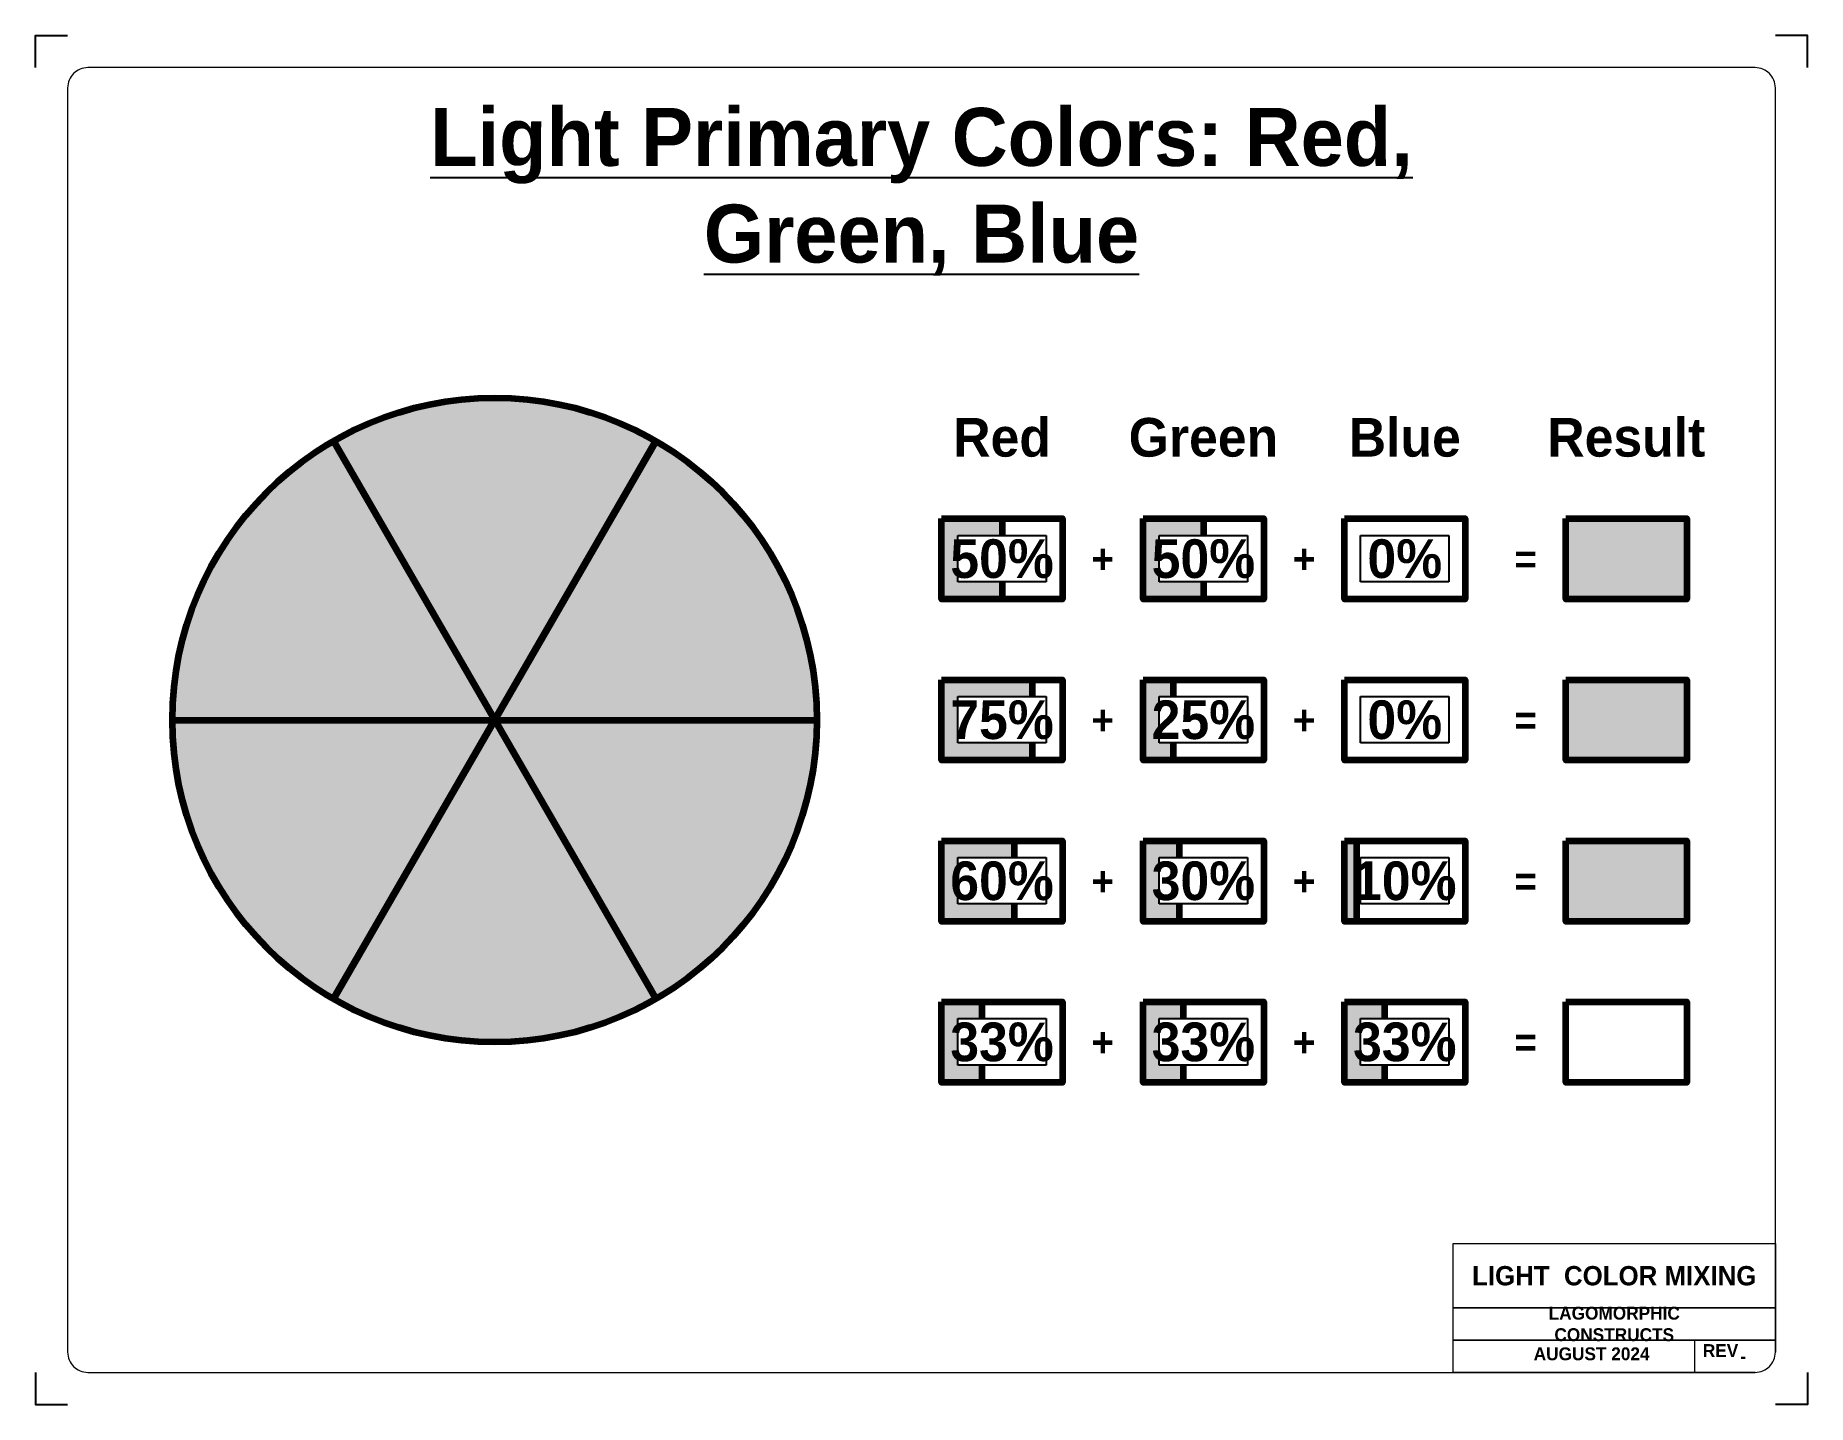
# Paper-space layout 'light-color' of a CAD drawing. Header units: inches. Extents: x 0 to 11, y 0 to 8.5.
import ezdxf
from ezdxf.enums import TextEntityAlignment as Align

# ---------------------------------------------------------------- set-up
doc = ezdxf.new("R2010")
doc.units = ezdxf.units.IN
doc.header["$MEASUREMENT"] = 0
for name, color, linetype in [('C-LITE-AMBR', 2, 'Continuous'), ('C-LITE-BLU_', 5, 'Continuous'), ('C-LITE-CYA_', 4, 'Continuous'), ('C-LITE-GRN_', 3, 'Continuous'), ('C-LITE-MAG_', 6, 'Continuous'), ('C-LITE-ORG_', 30, 'Continuous'), ('C-LITE-RED_', 1, 'Continuous'), ('C-LITE-YORG', 31, 'Continuous'), ('C-PGMT-BLU_', 152, 'Continuous'), ('G-ANNO-TEXT', 7, 'Continuous'), ('G-ANNO-TITL', 7, 'Continuous'), ('G-TBLK-TEXT', 7, 'Continuous')]:
    doc.layers.add(name, color=color, linetype=linetype)
for name, color, linetype, lineweight in [('G-OUTL-LITE', 8, 'Continuous', 100), ('G-OUTL-WIDE', 7, 'Continuous', 100), ('G-TBLK', 7, 'Continuous', 15)]:
    doc.layers.add(name, color=color, linetype=linetype, lineweight=lineweight)
doc.layers.add('G-TBLK-NPLT', color=7, linetype='Continuous', plot=False)
doc.styles.add('slide-title', font='cityb___.ttf', dxfattribs={"height": 0.36})
doc.styles.add('TEXT 0.08', font='cityb___.ttf', dxfattribs={"height": 0.08})
doc.styles.add('TEXT 0.12', font='cityb___.ttf', dxfattribs={"height": 0.12})
doc.styles.add('TEXT 0.18', font='cityb___.ttf', dxfattribs={"height": 0.18})
doc.styles.add('TEXT 0.24', font='cityb___.ttf', dxfattribs={"height": 0.24})

# ---------------------------------------------------------------- blocks, each defined once
blk = doc.blocks.new('title-block-11x8.5')
blk.add_lwpolyline([(0.325, 0.2), (10.675, 0.2, 0.414214), (10.8, 0.325), (10.8, 8.175, 0.414214), (10.675, 8.3), (0.325, 8.3, 0.414214), (0.2, 8.175), (0.2, 0.325, 0.414214)], format="xyb", close=True)
for points in [[(8.8, 1), (10.8, 1), (10.8, 0.6), (8.8, 0.6)], [(8.8, 0.6), (10.8, 0.6), (10.8, 0.4), (8.8, 0.4)]]:
    blk.add_lwpolyline(points, close=True)
for points in [[(10.675, 0.2), (8.8, 0.2), (8.8, 0.4), (10.8, 0.4), (10.8, 0.325)], [(10.3, 0.2), (10.3, 0.4)]]:
    blk.add_lwpolyline(points)
at = {"layer": 'G-TBLK-NPLT'}
for points in [[(0, 8.3), (0, 8.5), (0.2, 8.5)], [(11, 8.3), (11, 8.5), (10.8, 8.5)], [(0, 0.2), (0, 0), (0.2, 0)], [(11, 0.2), (11, 0), (10.8, 0)]]:
    blk.add_lwpolyline(points, dxfattribs=at)
at = {"style": 'TEXT 0.08'}
blk.add_attdef('rev', text='', height=0.08, dxfattribs=at).set_placement((10.6, 0.3), align=Align.MIDDLE_CENTER)
at = {"layer": 'G-TBLK-TEXT', "char_height": 0.08, "style": 'TEXT 0.08'}
for s, width, insert, attachment_point in [('LAGOMORPHIC CONSTRUCTS', 1.175, (9.8, 0.5), 5), ('REV', 0.08, (10.35, 0.375), 1)]:
    blk.add_mtext_dynamic_manual_height_columns(s, width=width, gutter_width=0.3, heights=[0], dxfattribs=dict(at, insert=insert, attachment_point=attachment_point))
at = {"layer": 'G-TBLK-TEXT'}
for tag, height, style, p in [('DWG-TITLE', 0.12, 'TEXT 0.12', (9.8, 0.8)), ('DATE', 0.08, 'TEXT 0.08', (9.55, 0.3))]:
    blk.add_attdef(tag, text='', height=height, dxfattribs=dict(at, style=style)).set_placement(p, align=Align.MIDDLE_CENTER)
blk = doc.blocks.new('color-wheel-segment')
h = blk.add_hatch(color=0)
h.dxf.hatch_style = 1
h.paths.add_polyline_path([(1, 1.732, 0.267949), (-1, 1.732), (0, 0)])
blk = doc.blocks.new('color-wheel-light')
at = {"layer": 'G-OUTL-WIDE'}
for p, q in [((-1, 1.732), (1, -1.732)), ((-1, -1.732), (1, 1.732)), ((1, 1.732), (-1, -1.732)), ((-2, 0), (2, 0))]:
    blk.add_line(p, q, dxfattribs=at)
blk.add_circle((0, 0), 2, dxfattribs=at)
at = {"layer": 'C-LITE-AMBR', "rotation": 300.0000000000001}
blk.add_blockref('color-wheel-segment', (0, 0), dxfattribs=at)
at = {"layer": 'C-LITE-CYA_', "rotation": 180}
blk.add_blockref('color-wheel-segment', (0, 0), dxfattribs=at)
at = {"layer": 'C-LITE-GRN_', "rotation": 240}
blk.add_blockref('color-wheel-segment', (0, 0), dxfattribs=at)
at = {"layer": 'C-LITE-MAG_', "rotation": 60.00000000000005}
blk.add_blockref('color-wheel-segment', (0, 0), dxfattribs=at)
at = {"layer": 'C-LITE-RED_'}
blk.add_blockref('color-wheel-segment', (0, 0), dxfattribs=at)
at = {"layer": 'C-PGMT-BLU_', "rotation": 120}
blk.add_blockref('color-wheel-segment', (0, 0), dxfattribs=at)
blk = doc.blocks.new('color-block-100')
h = blk.add_hatch(color=0)
h.dxf.hatch_style = 1
h.paths.add_polyline_path([(0, 0.5), (0, 0), (0.75, 0), (0.75, 0.5)])
at = {"layer": 'G-OUTL-WIDE'}
blk.add_lwpolyline([(0, 0.5), (0.75, 0.5), (0.75, 0), (0, 0)], close=True, dxfattribs=at)
blk = doc.blocks.new('color-clock-50')
h = blk.add_hatch(color=0)
h.dxf.hatch_style = 1
h.paths.add_polyline_path([(0, 0.5), (0.375, 0.5), (0.375, 0), (0, 0)])
at = {"layer": 'G-OUTL-WIDE'}
blk.add_lwpolyline([(0, 0.5), (0.375, 0.5), (0.375, 0), (0, 0)], close=True, dxfattribs=at)
blk = doc.blocks.new('color-block-25')
h = blk.add_hatch(color=0)
h.dxf.hatch_style = 1
h.paths.add_polyline_path([(0.1875, 0), (0.1875, 0.5), (0, 0.5), (0, 0)])
at = {"layer": 'G-OUTL-WIDE'}
blk.add_lwpolyline([(0, 0.5), (0.1875, 0.5), (0.1875, 0), (0, 0)], close=True, dxfattribs=at)
blk = doc.blocks.new('color-clock-33')
h = blk.add_hatch(color=0)
h.dxf.hatch_style = 1
h.paths.add_polyline_path([(0, 0), (0.25, 0), (0.25, 0.5), (0, 0.5)])
at = {"layer": 'G-OUTL-WIDE'}
blk.add_lwpolyline([(0, 0.5), (0.25, 0.5), (0.25, 0), (0, 0)], close=True, dxfattribs=at)
blk = doc.blocks.new('color-clock-75')
h = blk.add_hatch(color=0)
h.dxf.hatch_style = 1
h.paths.add_polyline_path([(0, 0.5), (0.5625, 0.5), (0.5625, 0), (0, 0)])
at = {"layer": 'G-OUTL-WIDE'}
blk.add_lwpolyline([(0, 0.5), (0.5625, 0.5), (0.5625, 0), (0, 0)], close=True, dxfattribs=at)

psp = doc.layouts.new('light-color')

# ---------------------------------------------------------------- hatches: boundary and pattern name
at = {"layer": 'C-LITE-BLU_'}
h = psp.add_hatch(color=256, dxfattribs=at)
h.dxf.hatch_style = 1
h.paths.add_polyline_path([(8.125, 3.5), (8.2, 3.5), (8.2, 3), (8.125, 3)])
at = {"layer": 'C-LITE-GRN_'}
h = psp.add_hatch(color=256, dxfattribs=at)
h.dxf.hatch_style = 1
h.paths.add_polyline_path([(6.875, 3.5), (7.1, 3.5), (7.1, 3), (6.875, 3)])
at = {"layer": 'C-LITE-RED_'}
h = psp.add_hatch(color=256, dxfattribs=at)
h.dxf.hatch_style = 1
h.paths.add_polyline_path([(6.075, 3), (6.075, 3.5), (5.625, 3.5), (5.625, 3)])

# ---------------------------------------------------------------- linework, layer by layer
at = {"layer": 'G-OUTL-LITE'}
for points in [[(5.625, 5.5), (6.375, 5.5), (6.375, 5), (5.625, 5)], [(6.875, 5.5), (7.625, 5.5), (7.625, 5), (6.875, 5)], [(8.125, 5.5), (8.875, 5.5), (8.875, 5), (8.125, 5)], [(5.625, 4.5), (6.375, 4.5), (6.375, 4), (5.625, 4)], [(6.875, 4.5), (7.625, 4.5), (7.625, 4), (6.875, 4)], [(8.125, 4.5), (8.875, 4.5), (8.875, 4), (8.125, 4)], [(5.625, 3.5), (6.375, 3.5), (6.375, 3), (5.625, 3)], [(6.875, 3.5), (7.625, 3.5), (7.625, 3), (6.875, 3)], [(8.125, 3.5), (8.875, 3.5), (8.875, 3), (8.125, 3)], [(5.625, 2.5), (6.375, 2.5), (6.375, 2), (5.625, 2)], [(6.875, 2.5), (7.625, 2.5), (7.625, 2), (6.875, 2)], [(8.125, 2.5), (8.875, 2.5), (8.875, 2), (8.125, 2)]]:
    psp.add_lwpolyline(points, close=True, dxfattribs=at)
at = {"layer": 'G-OUTL-WIDE'}
for points in [[(5.625, 3.5), (6.075, 3.5), (6.075, 3), (5.625, 3)], [(6.875, 3.5), (7.1, 3.5), (7.1, 3), (6.875, 3)], [(9.5, 2.5), (10.25, 2.5), (10.25, 2), (9.5, 2)]]:
    psp.add_lwpolyline(points, close=True, dxfattribs=at)

# ---------------------------------------------------------------- block references
at = {"layer": 'C-LITE-AMBR'}
psp.add_blockref('color-block-100', (9.5, 5), dxfattribs=at)
at = {"layer": 'C-LITE-BLU_'}
psp.add_blockref('color-clock-33', (8.125, 2), dxfattribs=at)
at = {"layer": 'C-LITE-GRN_'}
for name, p in [('color-clock-50', (6.875, 5)), ('color-block-25', (6.875, 4)), ('color-clock-33', (6.875, 2))]:
    psp.add_blockref(name, p, dxfattribs=at)
at = {"layer": 'C-LITE-ORG_'}
psp.add_blockref('color-block-100', (9.5, 4), dxfattribs=at)
at = {"layer": 'C-LITE-RED_'}
for name, p in [('color-clock-50', (5.625, 5)), ('color-clock-75', (5.625, 4)), ('color-clock-33', (5.625, 2))]:
    psp.add_blockref(name, p, dxfattribs=at)
at = {"layer": 'C-LITE-YORG'}
psp.add_blockref('color-block-100', (9.5, 3), dxfattribs=at)
at = {"layer": 'G-ANNO-TEXT'}
psp.add_blockref('color-wheel-light', (2.85, 4.25), dxfattribs=at)
at = {"layer": 'G-TBLK'}
ref = psp.add_blockref('title-block-11x8.5', (0, 0), dxfattribs=at)
ref.add_attrib('rev', '-', dxfattribs={"layer": '0', "height": 0.08, "style": 'TEXT 0.08'}).set_placement((10.6, 0.3), align=Align.MIDDLE_CENTER)
ref.add_attrib('DATE', 'AUGUST 2024', (9.3, 0.275), dxfattribs={"layer": 'G-TBLK-TEXT', "height": 0.08, "style": 'TEXT 0.08'})
ref.add_attrib('DWG-TITLE', 'LIGHT  COLOR MIXING', dxfattribs={"layer": 'G-TBLK-TEXT', "height": 0.12, "style": 'TEXT 0.12'}).set_placement((9.8, 0.8), align=Align.MIDDLE_CENTER)

# ---------------------------------------------------------------- texts
at = {"layer": 'G-ANNO-TEXT', "style": 'TEXT 0.18'}
for s, p in [('+', (6.625, 5.25)), ('+', (7.875, 5.25)), ('=', (9.25, 5.25)), ('+', (6.625, 4.25)), ('+', (7.875, 4.25)), ('=', (9.25, 4.25)), ('+', (6.625, 3.25)), ('+', (7.875, 3.25)), ('+', (7.875, 3.25)), ('=', (9.25, 3.25)), ('+', (6.625, 2.25)), ('+', (7.875, 2.25)), ('=', (9.25, 2.25))]:
    psp.add_text(s, height=0.18, dxfattribs=at).set_placement(p, align=Align.MIDDLE_CENTER)
at = {"layer": 'G-ANNO-TEXT', "char_height": 0.24, "attachment_point": 2, "style": 'TEXT 0.24'}
for s, insert in [('Red', (6, 6.125)), ('Green', (7.25, 6.125)), ('Blue', (8.5, 6.125)), ('Result', (9.875, 6.125))]:
    psp.add_mtext_dynamic_manual_height_columns(s, width=1.25, gutter_width=0.5, heights=[0], dxfattribs=dict(at, insert=insert))
at = {"layer": 'G-ANNO-TITL', "insert": (5.5, 8.05), "char_height": 0.36, "attachment_point": 2, "style": 'slide-title'}
psp.add_mtext_dynamic_manual_height_columns('{\\LLight Primary Colors: Red, Green, Blue}', width=6.97952, gutter_width=1, heights=[0], dxfattribs=at)

# ---------------------------------------------------------------- next in the draw order: texts
at = {"layer": 'G-ANNO-TEXT', "char_height": 0.24, "attachment_point": 5, "style": 'TEXT 0.24', "bg_fill": 19, "box_fill_scale": 1.1, "bg_fill_color": 256, "bg_fill_transparency": 0}
for s, insert in [('50%', (6, 5.25)), ('50%', (7.25, 5.25)), ('0%', (8.5, 5.25)), ('75%', (6, 4.25)), ('25%', (7.25, 4.25)), ('0%', (8.5, 4.25)), ('60%', (6, 3.25)), ('30%', (7.25, 3.25)), ('10%', (8.5, 3.25)), ('33%', (6, 2.25)), ('33%', (7.25, 2.25)), ('33%', (8.5, 2.25))]:
    psp.add_mtext_dynamic_manual_height_columns(s, width=0.5, gutter_width=0.5, heights=[0], dxfattribs=dict(at, insert=insert))

# ---------------------------------------------------------------- next in the draw order: linework, layer by layer
at = {"layer": 'G-OUTL-WIDE'}
psp.add_lwpolyline([(8.125, 3.5), (8.2, 3.5), (8.2, 3), (8.125, 3)], close=True, dxfattribs=at)

doc.saveas('drawing.dxf')
